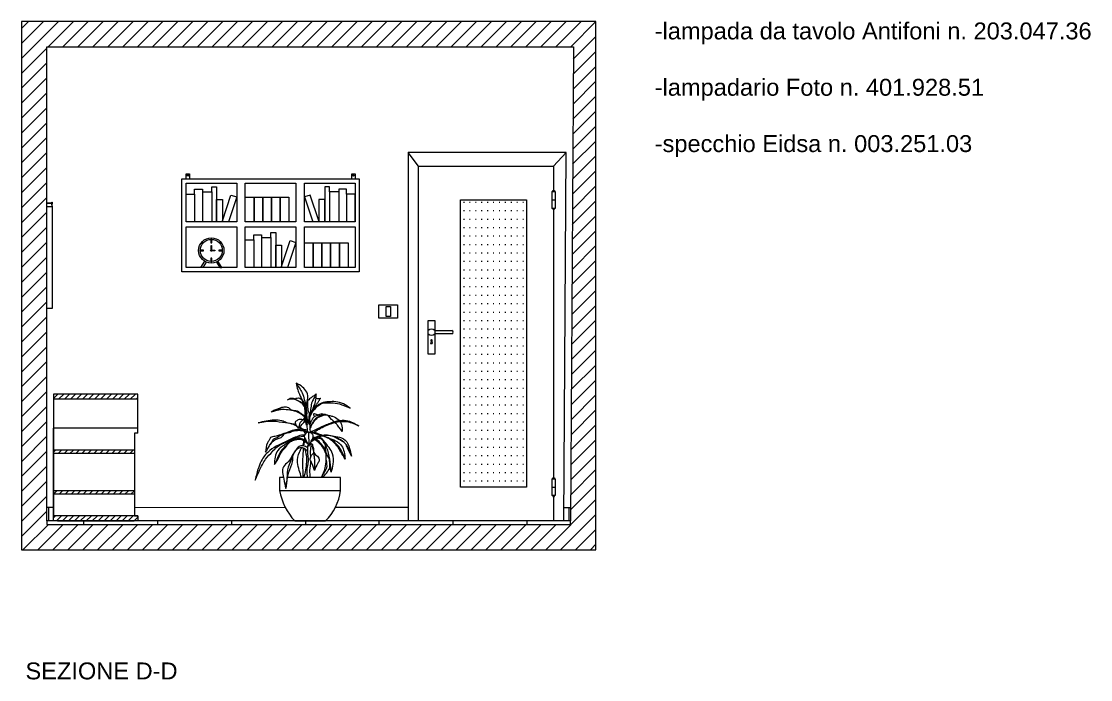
# Model space of a CAD drawing. Header units: inches. Extents: x -780 to 428, y -578 to 334.
# Drawn here: x -205 to 428, y -575 to -186 of the extents above; entities that cross this region are included whole.
import ezdxf

# ---------------------------------------------------------------- set-up
doc = ezdxf.new("R2010")
doc.units = ezdxf.units.IN
doc.header["$MEASUREMENT"] = 0
for name, color, linetype, lineweight in [('accessori', 5, 'Continuous', 9), ('accessori1', 30, 'Continuous', 5), ('linee prospetti', 1, 'Continuous', 18), ('mobili', 36, 'Continuous', 15), ('piante', 96, 'Continuous', 9), ('trame', 7, 'Continuous', 5)]:
    doc.layers.add(name, color=color, linetype=linetype, lineweight=lineweight)
doc.styles.get("Standard").update_dxf_attribs({"font": 'Arial.ttf'})

msp = doc.modelspace()

# ---------------------------------------------------------------- hatches: boundary and pattern name
at = {"layer": 'trame'}
h = msp.add_hatch(dxfattribs=at)
h.set_pattern_fill('ANSI31', color=256, scale=50)
h.set_pattern_definition([(45, (-53144.3326, 7478.361), (-4.4194174, 4.4194174), [])])
h.paths.add_polyline_path([(-204.62, -468.23), (-204.62, -498.23), (105.38, -498.23), (135.38, -498.23), (135.38, -185.58), (-204.62, -185.58)])
h.paths.add_polyline_path([(-189.62, -200.58), (122.06, -200.58), (120.38, -481.23), (120.38, -483.23), (-189.62, -483.23), (-189.62, -481.23)], flags=16)
h = msp.add_hatch(dxfattribs=at)
h.set_pattern_fill('ACAD_ISO07W100', color=256)
h.set_pattern_definition([(0, (-219.429, -487.5706), (0, 5), [0.5, -3])])
h.paths.add_polyline_path([(94.32, -291.23), (55.32, -291.23), (55.32, -461.23), (94.32, -461.23)])
h = msp.add_hatch(dxfattribs=at)
h.set_pattern_fill('ANSI31', color=256, scale=20.000006)
h.set_pattern_definition([(45, (-2886.2365, -6584.7674), (-1.7677675, 1.7677675), [])])
h.paths.add_polyline_path([(-185.62, -406.23), (-135.62, -406.23), (-135.62, -409.23), (-185.62, -409.23)])
h.paths.add_polyline_path([(-185.62, -439.39), (-137.62, -439.39), (-137.62, -441.39), (-185.62, -441.39)])
h.paths.add_polyline_path([(-185.62, -463.4), (-137.62, -463.4), (-137.62, -465.4), (-185.62, -465.4)])
h.paths.add_polyline_path([(-185.62, -478.23), (-135.62, -478.23), (-135.62, -478.95), (-135.62, -481.23), (-185.62, -481.23)])

# ---------------------------------------------------------------- linework, layer by layer
at = {"layer": 'accessori'}
for p, q in [((-49.55, -455.54), (-51.8, -455.54)), ((-51.8, -455.54), (-51.8, -463.23)), ((-15.8, -455.54), (-47.04, -455.54)), ((-15.8, -463.23), (-15.8, -455.54)), ((-51.8, -463.23), (-15.8, -463.23)), ((-185.62, -473.23), (-189.62, -473.23)), ((-188.62, -473.23), (-188.62, -481.23)), ((116.42, -473.23), (120.42, -473.23)), ((119.42, -473.23), (119.42, -481.23)), ((-42.79, -481.23), (-24.73, -481.23))]:
    msp.add_line(p, q, dxfattribs=at)
for points in [[(-91.97, -286.5), (-91.97, -283.45), (-89.11, -283.45), (-89.11, -304.23)], [(-22.28, -286.5), (-22.28, -283.45), (-25.13, -283.45), (-25.13, -304.23)], [(-107.12, -304.23), (-107.12, -287.92), (-102.09, -287.92), (-102.09, -304.23)], [(-102.09, -287.92), (-102.09, -284.84), (-97.47, -284.84), (-97.47, -304.23)], [(-97.47, -286.5), (-91.97, -286.5), (-91.97, -304.23)], [(-89.11, -304.23), (-89.11, -291), (-85.67, -291), (-85.67, -304.23)], [(-85.67, -303.66), (-80.58, -288.34), (-77.2, -289.47), (-82.11, -304.23)], [(-72.12, -304.23), (-72.12, -289.66), (-66.95, -289.66), (-66.95, -304.23)], [(-66.95, -304.23), (-66.95, -289.66), (-61.77, -289.66), (-61.77, -304.23)], [(-61.77, -304.23), (-61.77, -289.66), (-56.6, -289.66), (-56.6, -304.23)], [(-56.6, -304.23), (-56.6, -289.66), (-51.42, -289.66), (-51.42, -304.23)], [(-51.42, -304.23), (-51.42, -289.66), (-46.25, -289.66), (-46.25, -304.23)], [(-28.58, -303.66), (-33.67, -288.34), (-37.04, -289.47), (-32.14, -304.23)], [(-25.13, -304.23), (-25.13, -291), (-28.58, -291), (-28.58, -304.23)], [(-16.77, -286.5), (-22.28, -286.5), (-22.28, -304.23)], [(-12.16, -287.92), (-12.16, -284.84), (-16.77, -284.84), (-16.77, -304.23)], [(-7.12, -304.23), (-7.12, -287.92), (-12.16, -287.92), (-12.16, -304.23)], [(-7.12, -307.23), (-7.12, -331.23), (-37.12, -331.23)], [(-92.48, -314.6), (-92.48, -316.6), (-91.98, -316.6), (-91.98, -314.6), (-92.48, -314.6)], [(-72.12, -331.23), (-72.12, -314.92), (-67.09, -314.92), (-67.09, -331.23)], [(-67.09, -314.92), (-67.09, -311.84), (-62.47, -311.84), (-62.47, -331.23)], [(-62.47, -313.5), (-56.97, -313.5), (-56.97, -331.23)], [(-56.97, -313.5), (-56.97, -310.45), (-54.11, -310.45), (-54.11, -331.23)], [(-50.67, -330.66), (-45.58, -315.34), (-42.2, -316.47), (-47.11, -331.23)], [(-96.75, -320.89), (-98.75, -320.89), (-98.75, -321.39), (-96.75, -321.39), (-96.75, -320.89)], [(-92.38, -320.67), (-92.38, -318.14), (-92.08, -318.14), (-92.08, -320.67)], [(-91.76, -320.99), (-90.08, -320.99), (-90.08, -321.29), (-91.76, -321.29)], [(-85.71, -320.89), (-87.71, -320.89), (-87.71, -321.39), (-85.71, -321.39), (-85.71, -320.89)], [(-54.11, -331.23), (-54.11, -318), (-50.67, -318), (-50.67, -331.23)], [(-37.12, -331.23), (-37.12, -316.66), (-31.95, -316.66), (-31.95, -331.23)], [(-31.95, -331.23), (-31.95, -316.66), (-26.77, -316.66), (-26.77, -331.23)], [(-26.77, -331.23), (-26.77, -316.66), (-21.6, -316.66), (-21.6, -331.23)], [(-21.6, -331.23), (-21.6, -316.66), (-16.42, -316.66), (-16.42, -331.23)], [(-16.42, -331.23), (-16.42, -316.66), (-11.25, -316.66), (-11.25, -331.23)], [(-95.23, -328.01), (-97.25, -331.23), (-98.45, -331.23), (-96.13, -327.54)], [(-92.48, -325.66), (-92.48, -327.66), (-91.98, -327.66), (-91.98, -325.66), (-92.48, -325.66)], [(-89.23, -328.01), (-87.21, -331.23), (-86.01, -331.23), (-88.34, -327.54)], [(-48.47, -473.23), (-137.62, -473.43)], [(24.32, -473.23), (-18.8, -473.23)]]:
    msp.add_lwpolyline(points, dxfattribs=at)
for radius in [7.49, 6.53, 0.495]:
    msp.add_circle((-92.23, -321.14), radius, dxfattribs=at)
for centre, major_axis, start_param, end_param in [((-17.66, -457.39), (24.5, 24.5), 2.525696, 3.115268), ((-45.2, -459.87), (20.92, 20.92), 4.690951, 5.383738)]:
    msp.add_ellipse(centre, major_axis=major_axis, ratio=1, start_param=start_param, end_param=end_param, dxfattribs=at)
at = {"layer": 'accessori1'}
for p, q in [((109.32, -286.23), (109.32, -296.23)), ((109.32, -291.13), (111.32, -291.13)), ((109.32, -291.23), (111.32, -291.23)), ((37.57, -376.26), (38.56, -376.26)), ((109.32, -456.23), (109.32, -466.23)), ((109.32, -461.13), (111.32, -461.13)), ((109.32, -461.23), (111.32, -461.23))]:
    msp.add_line(p, q, dxfattribs=at)
for points in [[(-107.12, -278.73), (-107.12, -275.73), (-105.12, -275.73), (-105.12, -278.73)], [(-9.12, -278.73), (-9.12, -275.73), (-7.12, -275.73), (-7.12, -278.73)], [(109.32, -286.23), (111.32, -286.23), (111.32, -296.23), (109.32, -296.23)], [(109.82, -286.23), (109.82, -285.73), (110.82, -285.73), (110.82, -286.23)], [(-189.62, -293.03), (-186.62, -293.03)], [(-189.62, -293.23), (-186.67, -293.23)], [(-186.31, -295.23), (-186.67, -293.23), (-186.71, -293.03)], [(-186.26, -295.23), (-186.62, -293.23), (-186.66, -293.03)], [(-186.62, -293.03), (-186.62, -292.63), (-186.42, -292.63), (-186.42, -293.63), (-186.62, -293.63), (-186.62, -293.51)], [(109.82, -296.23), (109.82, -296.73), (110.82, -296.73), (110.82, -296.23)], [(7.01, -353.23), (7.01, -353.23), (18.01, -353.23), (18.01, -361.23), (7.01, -361.23), (7.01, -353.23)], [(11.26, -360.23), (11.26, -354.23), (13.76, -354.23), (13.76, -360.23), (11.26, -360.23)], [(36.12, -362.53), (40.12, -362.53), (40.12, -382.53), (36.12, -382.53), (36.12, -362.53)], [(40.12, -368.53), (50.12, -368.53)], [(50.12, -370.53), (40.12, -370.53)], [(37.81, -374.61), (37.57, -376.26)], [(38.32, -374.59), (38.56, -376.26)], [(109.32, -456.23), (111.32, -456.23), (111.32, -466.23), (109.32, -466.23)], [(109.82, -456.23), (109.82, -455.73), (110.82, -455.73), (110.82, -456.23)], [(109.82, -466.23), (109.82, -466.73), (110.82, -466.73), (110.82, -466.23)]]:
    msp.add_lwpolyline(points, dxfattribs=at)
for centre in [(-106.11, -276.72), (-8.14, -276.72)]:
    msp.add_circle(centre, 0.5, dxfattribs=at)
for centre, radius, start, end in [((38.12, -370.57), 2.85, 45.5061, 134.4939), ((38.12, -368.49), 2.85, 225.5061, 314.4939), ((49.84, -369.53), 1.04, 285.94076, 74.05924), ((38.05, -374.3), 0.394, 312.94149, 232.22838)]:
    msp.add_arc(centre, radius, start, end, dxfattribs=at)
at = {"layer": 'linee prospetti'}
for points in [[(-204.62, -468.23), (-204.62, -498.23), (105.38, -498.23), (135.38, -498.23), (135.38, -185.58), (-204.62, -185.58), (-204.62, -468.23)], [(-189.62, -200.58), (122.06, -200.58), (120.38, -481.23), (-189.62, -481.23), (-189.62, -200.58)], [(-189.62, -481.23), (-189.62, -483.23), (120.38, -483.23), (120.38, -481.23)]]:
    msp.add_lwpolyline(points, dxfattribs=at)
at = {"layer": 'mobili'}
for p, q in [((30.32, -271.23), (24.32, -263.24)), ((110.32, -271.23), (117.7, -263.24)), ((-135.62, -409.23), (-185.62, -409.23)), ((-137.62, -439.39), (-185.62, -439.39)), ((-137.62, -441.39), (-185.62, -441.39)), ((-137.62, -463.4), (-185.62, -463.4)), ((-137.62, -465.4), (-185.62, -465.4)), ((-135.62, -478.23), (-185.62, -478.23))]:
    msp.add_line(p, q, dxfattribs=at)
for points in [[(116.38, -481.23), (117.7, -263.24), (24.32, -263.24), (24.32, -481.23)], [(30.32, -481.23), (30.32, -271.23), (110.32, -271.23), (110.32, -285.73)], [(-109.62, -283.73), (-109.62, -278.73), (-4.62, -278.73), (-4.62, -333.73), (-109.62, -333.73), (-109.62, -283.73)], [(-77.12, -281.23), (-77.12, -304.23), (-107.12, -304.23)], [(-107.12, -304.23), (-107.12, -281.23), (-77.12, -281.23)], [(-42.12, -281.23), (-42.12, -304.23), (-72.12, -304.23)], [(-72.12, -304.23), (-72.12, -281.23), (-42.12, -281.23)], [(-7.12, -281.23), (-7.12, -304.23), (-37.12, -304.23)], [(-37.12, -304.23), (-37.12, -281.23), (-7.12, -281.23)], [(-189.26, -355.23), (-186.26, -355.23), (-186.26, -295.23), (-189.62, -295.23)], [(55.32, -461.23), (55.32, -291.23), (94.32, -291.23), (94.32, -461.23), (55.32, -461.23)], [(110.32, -296.73), (110.32, -455.73)], [(-77.12, -307.23), (-77.12, -331.23), (-107.12, -331.23)], [(-107.12, -331.23), (-107.12, -307.23), (-77.12, -307.23)], [(-42.12, -307.23), (-42.12, -331.23), (-72.12, -331.23)], [(-72.12, -331.23), (-72.12, -307.23), (-42.12, -307.23)], [(-37.12, -331.23), (-37.12, -307.23), (-7.12, -307.23)], [(-135.62, -429.23), (-135.62, -406.23), (-185.62, -406.23), (-185.62, -478.95)], [(-135.62, -426.23), (-185.62, -426.23)], [(-135.62, -478.23), (-135.62, -481.23), (-185.62, -481.23), (-185.62, -426.23)], [(-135.62, -429.23), (-137.62, -429.23), (-137.62, -473.43)], [(110.32, -466.73), (110.32, -481.23)], [(-137.62, -473.43), (-137.62, -478.23), (-135.62, -478.23)], [(-135.62, -478.95), (-135.62, -478.23)], [(-183.34, -481.23), (-137.91, -481.23)]]:
    msp.add_lwpolyline(points, dxfattribs=at)
at = {"layer": 'piante'}
for p, q in [((-36.77, -422.63), (-36.13, -422.85)), ((-35.82, -424.44), (-35.3, -424.27)), ((-34.67, -428.56), (-34.47, -436.91))]:
    msp.add_line(p, q, dxfattribs=at)
for centre, major_axis, start_param, end_param in [((-29.1, -403.92), (-3.44, 3.44), 2.108436, 2.704877), ((-69.37, -417.39), (-23.11, 23.11), 3.8338, 4.109865), ((1020.13, -383.38), (747.56, 747.56), 2.38351, 2.391359), ((-25.94, -421.42), (7.7, 7.7), 2.313892, 2.467435), ((95.4, -419.6), (91.57, 91.57), 2.365565, 2.426782), ((-80.99, -429.22), (32.3, 32.3), 5.503444, 5.604512), ((-68.42, -427.12), (-22.56, 22.56), 3.616988, 3.774813), ((60.18, -455.52), (70.41, 70.41), 2.122323, 2.167879)]:
    msp.add_ellipse(centre, major_axis=major_axis, ratio=1, start_param=start_param, end_param=end_param, dxfattribs=at)
for points, knots in [([(-35.56, -421.01), (-35.58, -420.18), (-35.61, -418.65), (-35.52, -416.07), (-36.38, -413.02), (-34.87, -409.36), (-35.42, -403.4), (-39.37, -401.12), (-41.93, -399.64)], [0, 0, 0, 0, 52.203448, 95.407615, 161.27111, 242.581626, 335.542908, 506.510273, 506.510273, 506.510273, 506.510273]), ([(-41.93, -399.64), (-41.35, -400.61), (-40.21, -402.55), (-38.03, -405.51), (-37.26, -409.38), (-36.42, -411.99), (-35.99, -413.29)], [0, 0, 0, 0, 70.438697, 140.877394, 226.765984, 312.654575, 312.654575, 312.654575, 312.654575]), ([(-41.93, -399.64), (-41.69, -401.02), (-41.39, -402.86), (-40.13, -406.11), (-38.73, -409.32), (-36.97, -411.96), (-36.07, -413.19), (-35.99, -413.29)], [0, 0, 0, 0, 86.620552, 116.045031, 217.792366, 304.999017, 313.159899, 313.159899, 313.159899, 313.159899]), ([(-47.08, -409.55), (-46.37, -409.06), (-44.95, -408.08), (-41.56, -409.41), (-39.51, -410.81), (-38.12, -411.77)], [0, 0, 0, 0, 50.716861, 101.504655, 208.933143, 208.933143, 208.933143, 208.933143]), ([(-38.5, -411.59), (-40.13, -410.48), (-42.79, -408.66), (-45.88, -409.3), (-47.08, -409.55)], [0, 0, 0, 0, 116.469567, 190.680617, 190.680617, 190.680617, 190.680617]), ([(-42.65, -408.89), (-41.76, -408.56), (-40.08, -407.94), (-38.29, -409.88), (-38.17, -411.21), (-38.12, -411.77)], [0, 0, 0, 0, 54.056637, 102.422741, 137.253761, 137.253761, 137.253761, 137.253761]), ([(-30.12, -406.09), (-30.69, -406.52), (-31.84, -407.37), (-33.62, -408.67), (-35.66, -410.25), (-35.11, -412.6), (-35.36, -415.06), (-34.62, -416.75), (-34.15, -417.82)], [0, 0, 0, 0, 44.401014, 88.802027, 142.765348, 184.77499, 226.784631, 297.370749, 297.370749, 297.370749, 297.370749]), ([(-34.6, -422.38), (-34.5, -421.78), (-34.26, -420.33), (-34.34, -418.05), (-32.98, -416.25), (-32.05, -415.05), (-31.5, -413.06), (-30.11, -410.42), (-30.11, -407.61), (-30.12, -406.09)], [0, 0, 0, 0, 38.439823, 92.246142, 135.877324, 175.500045, 185.557877, 264.705587, 358.032111, 358.032111, 358.032111, 358.032111]), ([(-34.26, -421.33), (-33.93, -420.06), (-33.16, -417.21), (-30.14, -414.06), (-26.79, -410.92), (-23.1, -411.49), (-17.48, -411.09), (-13.31, -413), (-9.96, -414.53)], [0, 0, 0, 0, 80.643661, 181.286395, 271.336381, 346.951261, 401.046303, 623.955499, 623.955499, 623.955499, 623.955499]), ([(-9.96, -414.53), (-11.28, -413.58), (-13.87, -411.73), (-18.42, -410.47), (-22.78, -410.7), (-27.03, -411.07), (-30.58, -413.72), (-32.88, -416.36), (-33.82, -418.27), (-34.08, -418.78)], [0, 0, 0, 0, 101.378696, 197.891079, 287.293092, 374.394412, 457.932428, 555.49656, 591.056369, 591.056369, 591.056369, 591.056369]), ([(-30.12, -406.09), (-30.52, -406.86), (-31.31, -408.4), (-32.97, -410.93), (-33.24, -414.29), (-33.71, -416.66), (-33.95, -417.82)], [0, 0, 0, 0, 54.230342, 108.460684, 185.828701, 259.914124, 259.914124, 259.914124, 259.914124]), ([(-31.79, -414.13), (-31.43, -413.83), (-30.58, -413.12), (-29.67, -411.62), (-28.61, -410.4), (-28.03, -409.24), (-27.63, -408.73), (-27.44, -408.48)], [0, 0, 0, 0, 29.301877, 68.783518, 108.26516, 129.773298, 149.094788, 149.094788, 149.094788, 149.094788]), ([(-36.83, -419.98), (-37.46, -419.33), (-38.96, -417.8), (-42.03, -416.27), (-45.97, -415.49), (-50.17, -415.24), (-54.2, -415.08), (-56.13, -416.37), (-56.79, -416.81)], [0, 0, 0, 0, 56.466982, 132.952274, 209.810846, 305.230183, 400.102782, 448.476329, 448.476329, 448.476329, 448.476329]), ([(-50.23, -415.25), (-51.56, -415.5), (-53.77, -415.91), (-55.92, -416.55), (-56.79, -416.81)], [0, 0, 0, 0, 83.959812, 140.374172, 140.374172, 140.374172, 140.374172]), ([(-36.02, -420.35), (-36.29, -420.07), (-37.2, -419.09), (-39.18, -417.6), (-41.71, -415.75), (-44.82, -416.17), (-46.41, -413.78), (-49.35, -413.74), (-51.87, -414.47), (-53.41, -415.23), (-54.05, -415.54)], [0, 0, 0, 0, 24.186773, 83.035732, 156.307009, 212.235893, 256.946965, 315.750026, 378.47801, 422.77248, 422.77248, 422.77248, 422.77248]), ([(-36.84, -414.26), (-36.87, -414.18), (-37.25, -413.21), (-37.9, -412.37), (-38.5, -411.59)], [17.283834, 17.283834, 17.283834, 17.283834, 19.044228, 39.154424, 39.154424, 39.154424, 39.154424]), ([(-35.99, -416.61), (-36.19, -416.09), (-36.41, -415.54), (-36.59, -414.97), (-36.61, -414.94)], [0, 0, 0, 0, 11.516944, 12.361781, 12.361781, 12.361781, 12.361781]), ([(-36.19, -413.02), (-36.1, -414.22), (-35.93, -416.73), (-35.99, -419.26), (-36.02, -420.58)], [3.12103, 3.12103, 3.12103, 3.12103, 28.045677, 55.646402, 55.646402, 55.646402, 55.646402]), ([(-33.95, -424.38), (-33.65, -423.7), (-33.06, -422.37), (-32.27, -420.45), (-30.64, -418.94), (-28.84, -418.45), (-26.05, -417.24), (-26.2, -418.11), (-26.29, -418.37)], [0, 0, 0, 0, 15.494515, 30.343084, 43.219419, 58.59635, 75.994338, 81.382464, 81.382464, 81.382464, 81.382464]), ([(-27.71, -418.94), (-27.92, -418.86), (-28.82, -418.51), (-30.03, -418.35), (-31.48, -417.49), (-32.07, -418.51), (-31.48, -419), (-31.04, -419.37)], [7.182475, 7.182475, 7.182475, 7.182475, 11.923087, 27.767644, 35.436412, 38.48928, 48.47527, 48.47527, 48.47527, 48.47527]), ([(-41.29, -425.45), (-42.03, -425), (-44, -423.81), (-47.35, -423.45), (-50.89, -421.58), (-56.78, -421.26), (-61.39, -422.42), (-64.5, -423.2)], [0, 0, 0, 0, 53.682399, 142.406353, 205.301981, 300.649136, 501.198183, 501.198183, 501.198183, 501.198183]), ([(-64.5, -423.2), (-61.58, -422.6), (-56.16, -421.5), (-49.19, -423.18), (-44.32, -423.21), (-42.39, -424.29), (-41.93, -424.55)], [0, 0, 0, 0, 183.819477, 340.401085, 444.959585, 477.965039, 477.965039, 477.965039, 477.965039]), ([(-37.95, -421.33), (-38.99, -421.16), (-40.37, -420.92), (-41.58, -421.97), (-42.84, -422.46), (-42.19, -424.61), (-41.29, -425.6), (-40.74, -426.2)], [0, 0, 0, 0, 60.026994, 79.747288, 99.467582, 134.453294, 187.741941, 187.741941, 187.741941, 187.741941]), ([(-40.74, -426.2), (-40.39, -425.85), (-39.69, -425.15), (-38.66, -424.24), (-37.89, -423.24), (-36.89, -422.65), (-36.98, -421.25), (-37.67, -421.3), (-37.95, -421.33)], [0, 0, 0, 0, 30.974183, 61.948366, 85.722301, 109.496236, 131.303574, 147.007077, 147.007077, 147.007077, 147.007077]), ([(-37.95, -421.33), (-38.23, -421.61), (-38.8, -422.18), (-39.96, -423.02), (-40.17, -424.63), (-40.55, -425.68), (-40.74, -426.2)], [0, 0, 0, 0, 25.251733, 50.503465, 85.511036, 120.518606, 120.518606, 120.518606, 120.518606]), ([(-34.18, -424.18), (-34.17, -423.83), (-34.17, -423.19), (-34.62, -422.39), (-34.92, -421.44), (-35.74, -420.72), (-37.1, -420.09), (-37.63, -420.89), (-37.92, -421.33)], [0, 0, 0, 0, 21.67487, 39.007498, 56.340127, 83.07213, 106.981961, 135.410819, 135.410819, 135.410819, 135.410819]), ([(-34.18, -424.18), (-34.34, -423.9), (-34.67, -423.35), (-35.27, -422.34), (-35.79, -421.31), (-36.98, -420.57), (-37.38, -420.97), (-37.49, -421.08)], [0, 0, 0, 0, 20.169284, 40.338567, 72.632839, 97.144877, 106.328014, 106.328014, 106.328014, 106.328014]), ([(-36.14, -422.39), (-36.21, -422.26), (-36.44, -421.88), (-36.41, -421.43), (-36.4, -421.13)], [0, 0, 0, 0, 9.391486, 27.431441, 27.431441, 27.431441, 27.431441]), ([(-35.82, -424.44), (-35.96, -423.88), (-36.23, -422.82), (-36.11, -421.74), (-36.05, -421.24)], [0, 0, 0, 0, 36.009999, 67.261879, 67.261879, 67.261879, 67.261879]), ([(-35.3, -424.27), (-35.37, -423.8), (-35.48, -423.05), (-35.5, -422.3), (-35.5, -422.02)], [0, 0, 0, 0, 29.619588, 47.02993, 47.02993, 47.02993, 47.02993]), ([(-19.55, -422.51), (-20.04, -422.06), (-21.72, -420.56), (-23.99, -417.41), (-27.87, -418.91), (-30.52, -420.51), (-32.38, -423.15), (-33.42, -424.92), (-33.95, -425.82)], [52.253983, 52.253983, 52.253983, 52.253983, 66.21373, 98.510479, 120.144711, 143.109902, 163.913748, 185.900107, 185.900107, 185.900107, 185.900107]), ([(-33.95, -426.92), (-33.46, -425.94), (-32.48, -423.98), (-30.66, -420.93), (-27.65, -419.16), (-24.79, -418.18), (-22.46, -418.78), (-19.96, -419.35), (-17.78, -420.36), (-16.7, -421.53), (-16.5, -421.77)], [0, 0, 0, 0, 22.720035, 46.019821, 72.313546, 93.947778, 106.442977, 121.43264, 148.009322, 154.329831, 154.329831, 154.329831, 154.329831]), ([(-33.92, -428.79), (-32.72, -428.26), (-30.96, -427.48), (-28.01, -425.93), (-25.14, -424.61), (-19.88, -422.47), (-14.12, -420.82), (-8.49, -422.82), (-6.2, -424.19), (-5, -424.9)], [0, 0, 0, 0, 81.884064, 120.255929, 208.30069, 278.828132, 477.685367, 557.757834, 644.76611, 644.76611, 644.76611, 644.76611]), ([(-32.94, -429.39), (-32.03, -428.87), (-29.93, -427.68), (-26.54, -425.77), (-22.84, -424.06), (-18.35, -422.68), (-12.18, -421.69), (-7.65, -423.72), (-5, -424.9)], [0, 0, 0, 0, 65.56493, 151.088084, 243.201276, 319.20792, 445.364965, 621.830259, 621.830259, 621.830259, 621.830259]), ([(-14.74, -428.21), (-15.27, -427.53), (-16.34, -426.17), (-17.66, -424.27), (-18.65, -423.32), (-19.04, -422.96)], [0, 0, 0, 0, 18.041341, 36.082683, 47.485096, 47.485096, 47.485096, 47.485096]), ([(-16.06, -422.39), (-15.72, -422.92), (-14.85, -424.79), (-14.78, -426.81), (-14.74, -428.21)], [159.588619, 159.588619, 159.588619, 159.588619, 172.537673, 201.363356, 201.363356, 201.363356, 201.363356]), ([(-38.69, -427), (-39.22, -426.99), (-41.13, -427.09), (-44.43, -427.56), (-48.21, -429.2), (-51.66, -430.41), (-54.48, -431.37), (-57.2, -431.4), (-57.96, -433.55), (-59.78, -436.04), (-59.98, -438.63), (-60.13, -440.6)], [23.926304, 23.926304, 23.926304, 23.926304, 34.945629, 63.32097, 92.93313, 120.580191, 138.726541, 156.87289, 169.426774, 181.980658, 221.442031, 221.442031, 221.442031, 221.442031]), ([(-60.13, -440.6), (-59.65, -439.82), (-58.7, -438.27), (-57.23, -435.6), (-55.19, -433.33), (-52.6, -432.32), (-50.2, -431.81), (-49.23, -429.27), (-46.55, -429.07), (-43.78, -427.89), (-40.7, -427.41), (-38.55, -427.71), (-37.8, -427.86)], [0, 0, 0, 0, 18.933568, 37.867136, 63.747631, 79.832717, 95.917803, 111.566445, 128.896766, 146.227086, 175.529645, 191.547784, 191.547784, 191.547784, 191.547784]), ([(-48.32, -429.19), (-49.58, -429.79), (-51.56, -430.74), (-53.74, -432.38), (-55.53, -432.65), (-56.2, -434.26), (-56.8, -435.17), (-57.3, -435.93)], [0, 0, 0, 0, 86.559228, 136.195218, 173.164488, 184.21685, 241.717772, 241.717772, 241.717772, 241.717772]), ([(-36.42, -429.49), (-37.4, -428.26), (-38.56, -426.83), (-40.18, -426.03), (-40.43, -425.91)], [0.870519, 0.870519, 0.870519, 0.870519, 32.810974, 38.446575, 38.446575, 38.446575, 38.446575]), ([(-40.05, -425.53), (-39.89, -425.62), (-38.6, -426.29), (-37.12, -427.46), (-36.03, -428.72), (-35.77, -429.02)], [0, 0, 0, 0, 3.847077, 30.211447, 38.507143, 38.507143, 38.507143, 38.507143]), ([(-35.33, -427.69), (-36.02, -427.47), (-36.8, -427.21), (-37.6, -427.09), (-37.69, -427.08)], [0, 0, 0, 0, 15.041609, 16.959326, 16.959326, 16.959326, 16.959326]), ([(-34.47, -428.67), (-34.83, -428.72), (-36.12, -428.88), (-37.87, -431.04), (-36.26, -433.16), (-35.43, -435.05), (-34.79, -436.29), (-34.47, -436.91)], [0, 0, 0, 0, 22.712992, 81.873114, 127.807414, 171.14262, 214.477825, 214.477825, 214.477825, 214.477825]), ([(-34.47, -436.91), (-34.29, -436.58), (-33.8, -435.64), (-33.05, -433.86), (-31.5, -431.94), (-32.35, -429.32), (-33.77, -428.89), (-34.47, -428.67)], [0, 0, 0, 0, 23.614402, 65.742778, 122.10766, 167.075649, 210.545639, 210.545639, 210.545639, 210.545639]), ([(-31.47, -428.64), (-30.83, -428.85), (-29.21, -429.42), (-27.64, -430.05), (-26.67, -430.45)], [17.020618, 17.020618, 17.020618, 17.020618, 31.054146, 52.91629, 52.91629, 52.91629, 52.91629]), ([(-31.41, -431.9), (-30.49, -431.55), (-28.24, -430.7), (-24.53, -429.98), (-20.4, -430.86), (-16.09, -431.43), (-11.91, -433.67), (-10.39, -438.26), (-9.69, -441.15), (-9.27, -442.87)], [0, 0, 0, 0, 61.671712, 150.944776, 230.877748, 322.19215, 426.054559, 502.08429, 613.705255, 613.705255, 613.705255, 613.705255]), ([(-36.78, -430.39), (-37.45, -430.42), (-39.46, -430.51), (-43.08, -431.83), (-47.58, -433.94), (-52.62, -436.35), (-58.04, -439.43), (-62.1, -444.06), (-64.7, -450.28), (-65.66, -454.5), (-66.26, -457.13)], [0, 0, 0, 0, 41.232269, 125.885444, 237.066917, 352.719154, 475.594701, 624.435824, 726.234449, 894.475348, 894.475348, 894.475348, 894.475348]), ([(-66.26, -457.13), (-65.54, -455.57), (-64.09, -452.45), (-62.34, -448.14), (-59.75, -443.88), (-56.47, -440.73), (-52.75, -436.49), (-47.56, -434.54), (-42.69, -432.12), (-39.19, -430.99), (-37.49, -431.15), (-37.23, -431.18)], [0, 0, 0, 0, 107.406704, 214.813407, 290.402097, 417.215543, 498.25109, 638.87143, 753.037099, 843.432232, 859.676616, 859.676616, 859.676616, 859.676616]), ([(-35.88, -434.17), (-36.81, -433.51), (-38.73, -432.12), (-42.23, -432.53), (-45.54, -434.13), (-49.06, -436.29), (-54.34, -439.96), (-54.69, -444.84), (-54.91, -447.91)], [0, 0, 0, 0, 69.291558, 143.810012, 204.001706, 299.800871, 404.97216, 584.982159, 584.982159, 584.982159, 584.982159]), ([(-54.91, -447.91), (-53.82, -446.24), (-52.06, -443.54), (-50.51, -439.79), (-47.89, -437.42), (-46.13, -434.32), (-42.38, -433.11), (-39.09, -432.53), (-36.8, -434.22), (-35.67, -435.16), (-35.16, -435.59)], [0, 0, 0, 0, 125.125537, 201.934911, 248.007137, 344.697002, 411.437395, 488.321724, 539.462705, 581.256485, 581.256485, 581.256485, 581.256485]), ([(-45.01, -433.91), (-45.99, -434.94), (-47.95, -436.98), (-51.43, -439.74), (-52.9, -443.99), (-54.24, -446.6), (-54.91, -447.91)], [0, 0, 0, 0, 88.883576, 177.767151, 270.079935, 362.392718, 362.392718, 362.392718, 362.392718]), ([(-35.13, -455.54), (-35.38, -454.2), (-35.98, -450.93), (-34.03, -445.85), (-35.4, -440.69), (-35.05, -437.45), (-34.9, -436.1)], [0, 0, 0, 0, 84.480767, 204.822281, 323.461566, 407.598597, 407.598597, 407.598597, 407.598597]), ([(-33.95, -435.9), (-33.35, -435.63), (-32.3, -435.16), (-32.34, -437.04), (-31.35, -438.43), (-32.13, -441.28), (-29.31, -442.54), (-27.91, -445.11), (-29.79, -447.86), (-30.65, -449.89), (-31.24, -451.28)], [0, 0, 0, 0, 30.594117, 54.024866, 89.506129, 141.193265, 204.410034, 255.95419, 300.000075, 396.607529, 396.607529, 396.607529, 396.607529]), ([(-33.35, -443.27), (-33.42, -442.15), (-33.59, -439.83), (-32.97, -436.97), (-33.25, -435.24), (-33.34, -434.69)], [85.534985, 85.534985, 85.534985, 85.534985, 108.917661, 133.798175, 145.283819, 145.283819, 145.283819, 145.283819]), ([(-24.24, -440.02), (-24.74, -439.13), (-25.91, -437.05), (-28.36, -434.03), (-30.7, -432.45), (-31.9, -431.64)], [0, 0, 0, 0, 63.489527, 149.530447, 239.530447, 239.530447, 239.530447, 239.530447]), ([(-27.01, -455.54), (-26.15, -453.68), (-24.58, -450.29), (-24.25, -445.65), (-24.03, -441.41), (-25.92, -437.75), (-27.86, -435.4), (-31.06, -432.99)], [0, 0, 0, 0, 42.230321, 77.084302, 96.285344, 129.611009, 159.244099, 159.244099, 159.244099, 159.244099]), ([(-9.27, -442.87), (-10.18, -440.17), (-11.63, -435.86), (-16.25, -432.82), (-20.07, -431.11), (-24.1, -430.41), (-27.93, -431.26), (-30, -432.09), (-30.76, -432.42)], [0, 0, 0, 0, 57.333411, 91.418011, 111.035351, 144.837718, 174.177111, 191.410834, 191.410834, 191.410834, 191.410834]), ([(-21.28, -452.32), (-21.67, -451.07), (-22.42, -448.66), (-21.8, -444.46), (-25.3, -440.76), (-23.9, -435.84), (-26.44, -432.98), (-28.71, -432.15), (-29.83, -432.4), (-30.42, -432.66)], [0, 0, 0, 0, 27.073234, 52.312093, 83.440215, 122.047987, 144.587729, 156.225598, 169.940168, 169.940168, 169.940168, 169.940168]), ([(-21.28, -452.32), (-20.77, -450.75), (-19.66, -447.26), (-20.02, -440.39), (-23.97, -435.97), (-26.6, -432.48), (-27.89, -431.81), (-28.45, -431.52)], [0, 0, 0, 0, 102.887317, 228.654244, 407.720824, 459.543599, 498.027882, 498.027882, 498.027882, 498.027882]), ([(-12.98, -444.74), (-14.04, -442.09), (-15.98, -437.21), (-21.27, -432.94), (-24.84, -431.5), (-26.24, -431.01), (-26.36, -430.97)], [0, 0, 0, 0, 58.586688, 107.727302, 136.037018, 138.694726, 138.694726, 138.694726, 138.694726]), ([(-21.28, -452.32), (-21.39, -450.98), (-21.71, -447.21), (-22.31, -442.23), (-23.95, -437.48), (-25.25, -435.28), (-25.94, -434.1)], [0, 0, 0, 0, 84.040122, 236.880519, 311.365753, 396.338337, 396.338337, 396.338337, 396.338337]), ([(-25.7, -430.85), (-24.87, -431.2), (-21.08, -432.77), (-15.45, -434.73), (-13.44, -440.55), (-13.14, -443.28), (-12.98, -444.74)], [60.242632, 60.242632, 60.242632, 60.242632, 79.149468, 144.662826, 171.403058, 202.149114, 202.149114, 202.149114, 202.149114]), ([(-12.98, -444.74), (-13.82, -443.28), (-15.37, -440.59), (-17.49, -437.02), (-19.9, -434.54), (-21.48, -433.31), (-22.26, -432.71)], [0, 0, 0, 0, 105.381592, 194.248459, 258.541616, 319.733527, 319.733527, 319.733527, 319.733527]), ([(-9.27, -442.87), (-10.06, -441.33), (-11.31, -438.9), (-12.71, -435.09), (-16.06, -433.39), (-18.27, -432.15), (-19.49, -431.47)], [0, 0, 0, 0, 109.491781, 172.019294, 244.081767, 332.430621, 332.430621, 332.430621, 332.430621]), ([(-35.1, -437.83), (-36.04, -437.41), (-37.69, -436.67), (-40.49, -436.87), (-42.07, -439.03), (-44.14, -442.04), (-45.94, -446.03), (-51.01, -449.62), (-49.37, -456.14), (-48.51, -460.22), (-48.12, -462.05)], [0, 0, 0, 0, 64.510464, 112.367752, 159.892903, 222.629496, 343.795332, 430.411728, 578.655446, 699.63842, 699.63842, 699.63842, 699.63842]), ([(-48.12, -462.05), (-47.49, -457.7), (-46.7, -452.27), (-43.81, -446.03), (-44.17, -442.2), (-42.21, -439.45), (-40.2, -437.6), (-37.44, -437.6), (-36.2, -438.96), (-35.5, -439.73)], [0, 0, 0, 0, 273.073177, 340.436372, 424.457798, 500.714469, 542.23603, 590.839734, 653.153135, 653.153135, 653.153135, 653.153135]), ([(-43.57, -441.32), (-44.07, -442.67), (-45.09, -445.38), (-47.29, -449.96), (-47.29, -455.76), (-47.84, -459.96), (-48.12, -462.05)], [0, 0, 0, 0, 90.528946, 181.057891, 313.542796, 446.027701, 446.027701, 446.027701, 446.027701]), ([(-38.9, -455.54), (-39.32, -454.13), (-40.17, -451.2), (-41.56, -446.2), (-40.73, -441.31), (-39.09, -438.63), (-38.56, -437.75)], [0, 0, 0, 0, 92.47205, 190.615618, 322.10326, 386.557895, 386.557895, 386.557895, 386.557895]), ([(-37.84, -437.86), (-37.9, -439.33), (-38.03, -442.27), (-38.37, -446.68), (-38.11, -451.11), (-38.04, -454.07), (-38.01, -455.54)], [0, 0, 0, 0, 91.910228, 183.820456, 276.259896, 368.699335, 368.699335, 368.699335, 368.699335]), ([(-37.29, -455.54), (-36.57, -452.46), (-35.38, -447.39), (-35.8, -441.53), (-36.72, -439.11), (-36.91, -438.61)], [0, 0, 0, 0, 197.181034, 324.530945, 358.312597, 358.312597, 358.312597, 358.312597]), ([(-31.24, -451.28), (-31.61, -449.71), (-32.15, -447.41), (-34.16, -444.78), (-33.33, -443.39), (-33.05, -441.98), (-31.01, -441.04), (-32.03, -438.87), (-32.18, -437.16), (-33, -436.81), (-33.26, -436.71)], [0, 0, 0, 0, 103.041157, 151.733661, 178.492585, 196.331868, 240.930074, 285.817934, 322.476903, 338.853716, 338.853716, 338.853716, 338.853716]), ([(-31.62, -440.86), (-31.54, -441.57), (-31.38, -443.02), (-31.15, -445.48), (-31.25, -448.24), (-31.24, -450.27), (-31.24, -451.28)], [0, 0, 0, 0, 44.956979, 90.997939, 154.29865, 217.599361, 217.599361, 217.599361, 217.599361]), ([(-33.52, -455.54), (-33.71, -454.16), (-34.15, -450.96), (-33.38, -447.77), (-33.29, -445.95)], [0, 0, 0, 0, 28.899827, 66.935998, 66.935998, 66.935998, 66.935998]), ([(-26.89, -455.54), (-26.43, -454.58), (-25.5, -452.66), (-23.31, -449.52), (-23.82, -446.84), (-24.11, -445.28)], [0, 0, 0, 0, 67.222764, 134.445528, 229.02597, 229.02597, 229.02597, 229.02597]), ([(-26.34, -455.54), (-25.53, -454.71), (-23.86, -453), (-22.67, -450.93), (-22.05, -449.87)], [0, 0, 0, 0, 72.64957, 148.717171, 148.717171, 148.717171, 148.717171])]:
    msp.add_open_spline(points, degree=3, knots=knots, dxfattribs=at)
for points in [[(-26.75, -419.37), (-26.93, -419.29), (-27.1, -419.21), (-27.28, -419.13)], [(-26.47, -418.8), (-26.56, -418.98), (-26.65, -419.18), (-26.75, -419.37)], [(-36.57, -428.13), (-36.15, -428.23), (-35.74, -428.34), (-35.33, -428.44)], [(-33.8, -427.87), (-33.41, -427.99), (-33.02, -428.12), (-32.63, -428.25)], [(-27.44, -430.61), (-29.09, -430.08), (-30.75, -429.62), (-32.42, -429.16)], [(-31.06, -432.99), (-31.83, -433.44), (-32.59, -434.07), (-33.34, -434.69)], [(-31.48, -432.73), (-31.75, -432.84), (-32.01, -432.96), (-32.28, -433.08)], [(-31.06, -432.99), (-31.43, -432.75), (-31.81, -432.53), (-32.19, -432.3)]]:
    msp.add_open_spline(points, degree=3, dxfattribs=at)
at = {"layer": 'trame'}
for p, q in [((-167.79, -481.23), (-167.79, -483.23)), ((-123.99, -481.23), (-123.99, -483.23)), ((-80.19, -481.23), (-80.19, -483.23)), ((-36.39, -481.23), (-36.39, -483.23)), ((7.01, -481.23), (7.01, -483.23)), ((50.81, -481.23), (50.81, -483.23)), ((94.61, -481.23), (94.61, -483.23))]:
    msp.add_line(p, q, dxfattribs=at)

# ---------------------------------------------------------------- texts
at = {"layer": 'trame', "char_height": 10, "attachment_point": 1}
for s, width, insert in [('-lampada da tavolo Antifoni n. 203.047.36 \\P\\P-lampadario Foto n. 401.928.51\\P\\P-specchio Eidsa n. 003.251.03', 282.2119, (170.2, -186.23)), ('SEZIONE D-D', 229.5265, (-202.2, -564.97))]:
    msp.add_mtext_dynamic_manual_height_columns(s, width=width, gutter_width=1, heights=[0], dxfattribs=dict(at, insert=insert))

doc.saveas('drawing.dxf')
